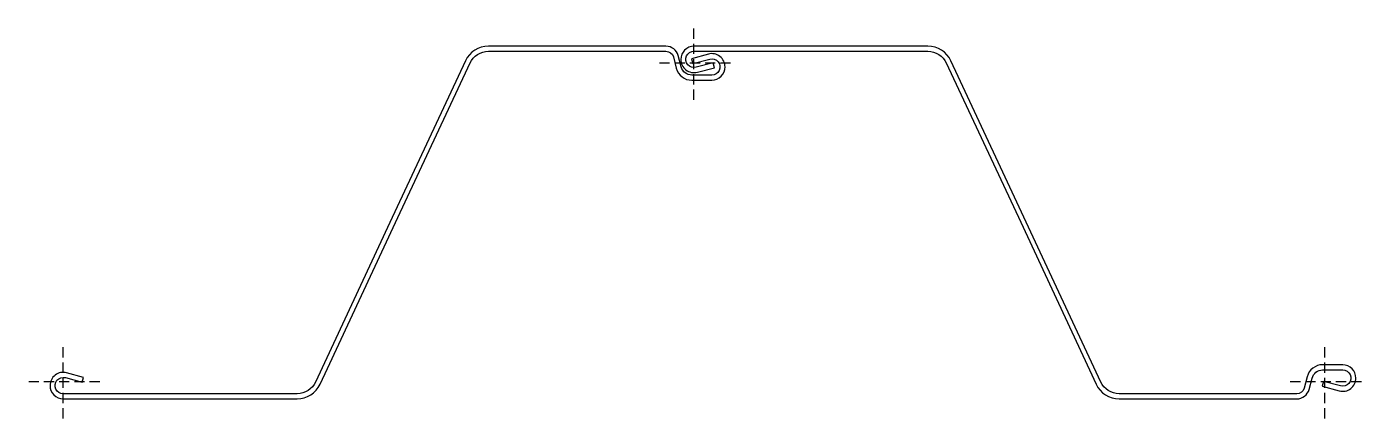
# Model space of a CAD drawing. Header units: millimetres. Extents: x -36 to 1278, y -36 to 350.
import ezdxf

# ---------------------------------------------------------------- set-up
doc = ezdxf.new("R2010")
doc.units = ezdxf.units.MM
doc.linetypes.add('DASHED', pattern=[0.75, 0.5, -0.25])
doc.layers.add('ref', color=251, linetype='Continuous', plot=False)

msp = doc.modelspace()

# ---------------------------------------------------------------- linework, layer by layer
for points in [[(593.4, 325.6, -0.340671), (600.7, 320), (603.6, 308.8, 0.340671), (618.9, 297.1), (638.6, 297.1, 0.414214), (651.6, 310.2, 0.493145), (635.2, 322.8), (618.5, 318.3), (619.8, 313.5), (636.5, 317.9, -1.140281), (638.6, 302.1), (618.9, 302.1, -0.340671), (608.5, 310.1), (605.5, 321.3, 0.340671), (593.4, 330.6), (418.6, 330.6, 0.291474), (395.9, 316.2), (321.6, 156.8), (248.4, -0.2, -0.291474), (230.3, -11.8), (0, -11.8, -1.140281), (2.1, 4.1), (18.8, -0.4), (20.1, 4.4), (3.4, 8.9, 0.493145), (-13, -3.7, 0.414214), (0, -16.8), (230.3, -16.8, 0.291474), (252.9, -2.3), (260.2, 13.2), (327.1, 156.8), (400.5, 314.1, -0.291474), (418.6, 325.6)], [(1214.4, -16.8, 0.340671), (1226.5, -7.4), (1229.5, 3.7, -0.340671), (1239.9, 11.7), (1259.6, 11.7, -1.140281), (1257.5, -4.1), (1240.8, 0.4), (1239.5, -4.4), (1256.2, -8.9, 0.493145), (1272.6, 3.7, 0.414214), (1259.6, 16.8), (1239.9, 16.8, 0.340671), (1224.6, 5), (1221.7, -6.2, -0.340671), (1214.4, -11.8), (1039.6, -11.8, -0.291474), (1021.5, -0.2), (948.1, 157.1), (881.2, 300.6), (873.9, 316.2, 0.291474), (851.3, 330.6), (621, 330.6, 0.414214), (608, 317.6, 0.493145), (624.4, 305), (641.1, 309.4), (639.8, 314.3), (623.1, 309.8, -1.140281), (621, 325.6), (851.3, 325.6, -0.291474), (869.4, 314.1), (942.6, 157.1), (1016.9, -2.3, 0.291474), (1039.6, -16.8)]]:
    msp.add_lwpolyline(points, format="xyb", close=True)
at = {"layer": 'ref', "linetype": 'DASHED', "ltscale": 20}
for p, q in [((621, 277.9), (621, 349.8)), ((657, 313.9), (585, 313.9)), ((0, -36), (0, 36)), ((1242, -36), (1242, 36)), ((36, 0), (-36, 0)), ((1278, 0), (1206, 0))]:
    msp.add_line(p, q, dxfattribs=at)

doc.saveas('drawing.dxf')
